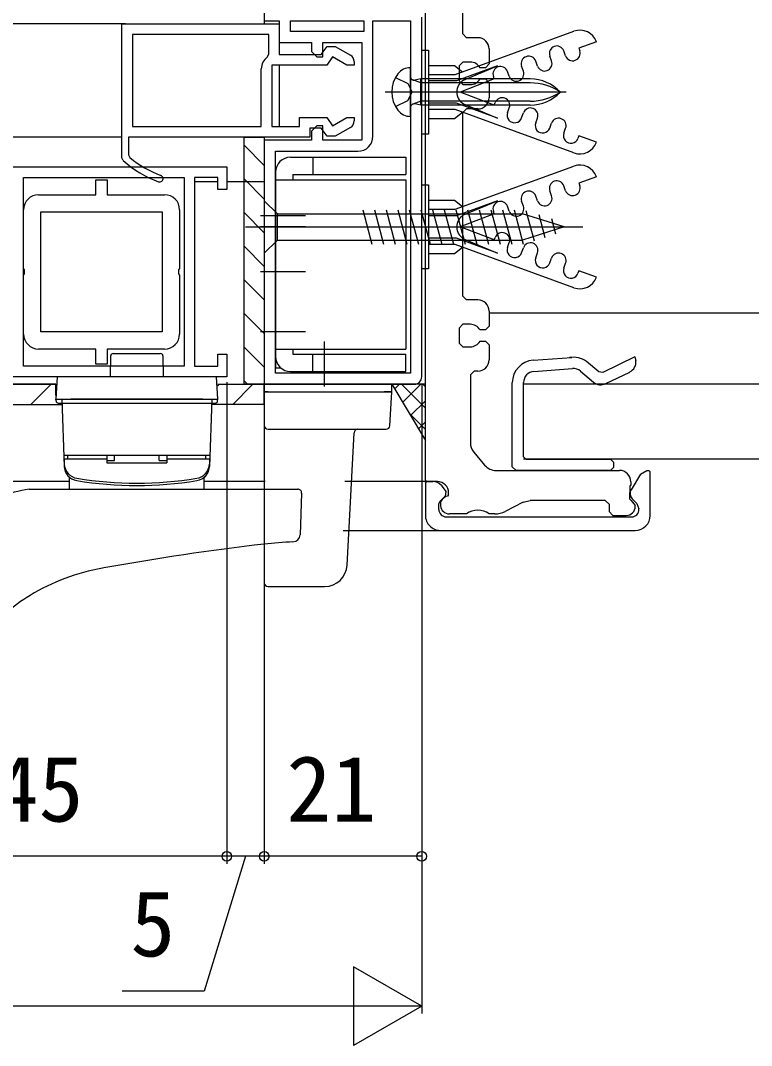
# Model space of a CAD drawing. Units: millimetres, scale not verified. Extents: x -525 to 525, y -782 to 777.
# Drawn here: x 251.5 to 349, y 56.3 to 193.1 of the extents above; entities that cross this region are included whole.
import ezdxf
from ezdxf.enums import TextEntityAlignment as Align

# ---------------------------------------------------------------- set-up
doc = ezdxf.new("R2010")
doc.units = ezdxf.units.MM
doc.header["$LTSCALE"] = 4
for name, color, linetype in [('0-2_YKK_11', 7, 'Continuous'), ('0-3_YKK_12', 2, 'Continuous'), ('0-4_YKK_13', 4, 'Continuous'), ('0-6_YKK_D', 6, 'Continuous'), ('0-8_YSS_K', 3, 'Continuous')]:
    doc.layers.add(name, color=color, linetype=linetype)
doc.styles.add('ＭＳ ゴシック', font='')
doc.styles.get('ＭＳ ゴシック').set_extended_font_data('MS Gothic')

msp = doc.modelspace()

# ---------------------------------------------------------------- linework, layer by layer
at = {"layer": '0-2_YKK_11'}
msp.add_line((305, 145.504), (305, 193.504), dxfattribs=at)
for points in [[(304, 194.504), (284, 194.504), (284, 193.004), (286, 193.004), (286, 190.104), (290.3, 190.104), (290.3, 188.904), (291, 188.204), (291.8, 188.204), (291.8, 190.104), (297, 190.104), (297, 177.104), (291.8, 177.104), (291.8, 179.004), (291, 179.004), (290.3, 178.304), (290.3, 177.104), (284, 177.104), (284, 144.504), (304, 144.504)], [(303.5, 193.004), (303.5, 146.004), (285.5, 146.004), (285.5, 175.604), (290.3, 175.604), (296.5, 175.604)], [(298.5, 177.604), (298.5, 193.004), (303.5, 193.004)], [(265.169, 174.352), (265, 174.727), (265, 192.604), (286, 192.604), (286, 188.504), (291.6, 188.504), (292.37, 189.604), (293.463, 189.604), (295.5, 188.428)], [(284.6, 191.204), (266.4, 191.204), (266.4, 178.904), (283.6, 178.904), (283.6, 186.604)], [(284.392, 188.147), (284.6, 188.553), (284.6, 191.204)], [(296, 187.562), (296, 187.104), (294.993, 187.104), (293.096, 188.199), (292.329, 187.104), (285, 187.104), (285, 178.904), (288.7, 178.904), (288.7, 180.104), (292.329, 180.104), (293.096, 179.009), (294.993, 180.104), (296, 180.104), (296, 179.646)], [(295.5, 178.78), (293.463, 177.604), (292.37, 177.604), (291.6, 178.704), (290.1, 178.704), (290.1, 177.504)], [(290.1, 177.504), (265.9, 177.504), (265.9, 175.142), (266.081, 174.757)], [(234, 173.504), (279, 173.504), (279, 170.504), (277.8, 170.504), (277.8, 172.104), (274.7, 172.104), (274.7, 155.745), (274.7, 146.904), (277.8, 146.904), (277.8, 148.504), (279, 148.504), (279, 145.504), (234, 145.504)], [(253.9, 169.804), (261.55, 169.804), (261.55, 171.804), (263.05, 171.804), (263.05, 169.804), (270.7, 169.804)], [(251.9, 151.204), (251.9, 159.046), (252.02, 159.229), (252.02, 159.779), (251.9, 159.962), (251.9, 167.804)], [(272.7, 167.804), (272.7, 159.962), (272.58, 159.779), (272.58, 159.229), (272.7, 159.046), (272.7, 151.204)], [(270.7, 149.204), (263.05, 149.204), (263.05, 147.204), (261.55, 147.204), (261.55, 149.204), (253.9, 149.204)]]:
    msp.add_lwpolyline(points, dxfattribs=at)
for points in [[(287.5, 193.004), (297.3, 193.004), (297.3, 191.604), (287.5, 191.604)], [(251.9, 146.904), (251.9, 172.104), (273.3, 172.104), (273.3, 155.626), (273.3, 146.904)], [(254.2, 167.504), (270.4, 167.504), (270.4, 151.504), (254.2, 151.504)]]:
    msp.add_lwpolyline(points, close=True, dxfattribs=at)
for centre, radius, start, end in [((285.5, 186.604), 1.9, 125.68531, 179.99999), ((295, 187.562), 1, 360, 60.00002), ((295, 179.646), 1, 299.99998, 0), ((296.5, 177.604), 2, 270.00001, 359.99999), ((275.09, 185.603), 15, 228.5951, 249.7334), ((275.09, 185.603), 14.1, 230.28516, 249.73341), ((270.05, 171.954), 0.45, 249.73339, 69.73341), ((253.9, 167.804), 2, 90.00001, 179.99999), ((270.7, 167.804), 2, 0.00001, 89.99999), ((253.9, 151.204), 2, 180.00001, 269.99999), ((270.7, 151.204), 2, 270.00001, 359.99999), ((304, 145.504), 1, 270.00001, 359.99999)]:
    msp.add_arc(centre, radius, start, end, dxfattribs=at)
at = {"layer": '0-3_YKK_12'}
for p, q in [((284, 194.504), (283.999, 192.604)), ((265.48, 192.604), (174.5, 192.602)), ((286, 187.104), (285.999, 178.904)), ((265, 177.504), (174.5, 177.504)), ((277.8, 171.504), (274.7, 171.504)), ((284, 171.504), (279, 171.504)), ((174.5, 144.504), (256.2, 144.504)), ((277.8, 144.504), (284, 144.504)), ((258, 131.506), (174.5, 131.506)), ((284.105, 131.506), (276, 131.506)), ((305.692, 131.506), (294.756, 131.506)), ((294.529, 125.006), (307.491, 125.006))]:
    msp.add_line(p, q, dxfattribs=at)
at = {"layer": '0-4_YKK_13'}
for p, q in [((309.486, 185.854), (325.306, 191.612)), ((328.318, 190.208), (325.969, 189.352)), ((324.209, 188.34), (323.97, 188.997)), ((325.969, 189.352), (326.088, 189.024)), ((320.45, 186.971), (320.211, 187.629)), ((322.33, 187.656), (322.09, 188.313)), ((316.692, 185.603), (316.452, 186.261)), ((318.571, 186.287), (318.331, 186.945)), ((304.9, 184.721), (303.828, 185.114)), ((304.9, 185.25), (304.096, 185.093)), ((319.475, 185.25), (304.9, 185.25)), ((304.9, 181.758), (304.9, 185.25)), ((319.475, 184.721), (304.9, 184.721)), ((305.9, 185.854), (309.486, 185.854)), ((309.635, 185.004), (305.9, 185.004)), ((314.692, 185.248), (310.128, 183.504)), ((314.692, 185.248), (314.573, 185.577)), ((324.278, 183.504), (300.125, 183.504)), ((314.692, 181.76), (310.128, 183.504)), ((304.9, 182.286), (303.828, 181.894)), ((319.475, 182.286), (304.9, 182.286)), ((314.692, 181.76), (314.812, 182.089)), ((303.5, 180.254), (303.5, 181.424)), ((304.9, 181.758), (304.096, 181.915)), ((319.475, 181.758), (304.9, 181.758)), ((310.596, 181.91), (315.119, 180.008)), ((316.452, 180.747), (316.692, 181.404)), ((318.331, 180.063), (318.571, 180.72)), ((320.211, 179.379), (320.45, 180.036)), ((322.09, 178.695), (322.33, 179.352)), ((323.97, 178.011), (324.209, 178.668)), ((325.969, 177.655), (325.849, 177.326)), ((328.318, 176.8), (325.969, 177.655)), ((290.5, 174.804), (290.5, 172.504)), ((285.5, 172.804), (285.5, 146.704)), ((287.8, 172.504), (287.8, 171.804)), ((287.8, 172.504), (302.9, 172.504)), ((309.486, 167.854), (325.306, 173.612)), ((285.5, 171.804), (302.9, 171.804)), ((302.9, 171.804), (302.9, 149.204)), ((328.318, 172.208), (325.969, 171.352)), ((325.969, 171.352), (326.088, 171.024)), ((322.33, 169.656), (322.09, 170.313)), ((324.209, 170.34), (323.97, 170.997)), ((284, 169.004), (285.75, 167.254)), ((318.571, 168.287), (318.331, 168.945)), ((320.45, 168.971), (320.211, 169.629)), ((289.5, 167.004), (283.5, 167.004)), ((285.75, 167.254), (318.45, 167.254)), ((297.139, 167.804), (298.371, 163.204)), ((298.692, 167.804), (299.924, 163.204)), ((300.245, 167.804), (301.477, 163.204)), ((301.797, 167.804), (303.03, 163.204)), ((303.35, 167.804), (304.583, 163.204)), ((304.903, 167.804), (306.136, 163.204)), ((305.9, 167.854), (309.486, 167.854)), ((309.635, 167.004), (305.9, 167.004)), ((306.456, 167.804), (307.689, 163.204)), ((308.009, 167.804), (309.242, 163.204)), ((309.562, 167.804), (310.795, 163.204)), ((314.692, 167.248), (310.128, 165.504)), ((311.115, 167.804), (312.347, 163.204)), ((312.668, 167.804), (313.9, 163.204)), ((314.221, 167.804), (315.453, 163.204)), ((314.692, 167.248), (314.573, 167.577)), ((315.774, 167.804), (317.006, 163.204)), ((316.692, 167.603), (316.452, 168.261)), ((317.327, 167.804), (318.559, 163.204)), ((324, 165.504), (318.45, 167.254)), ((318.911, 167.685), (319.989, 163.663)), ((320.608, 167.15), (321.421, 164.114)), ((322.304, 166.615), (322.853, 164.566)), ((281.5, 165.504), (326.5, 165.504)), ((289.5, 165.504), (283.5, 165.504)), ((314.692, 163.76), (310.128, 165.504)), ((324, 165.504), (318.45, 163.754)), ((324, 165.504), (318.45, 163.754)), ((285.75, 163.754), (318.45, 163.754)), ((310.596, 163.91), (315.119, 162.008)), ((314.692, 163.76), (314.812, 164.089)), ((316.452, 162.747), (316.692, 163.404)), ((318.331, 162.063), (318.571, 162.72)), ((320.211, 161.379), (320.45, 162.036)), ((322.09, 160.695), (322.33, 161.352)), ((323.97, 160.011), (324.209, 160.668)), ((289.5, 159.504), (283.5, 159.504)), ((325.969, 159.655), (325.849, 159.327)), ((328.318, 158.8), (325.969, 159.655)), ((289.5, 151.504), (283.5, 151.504)), ((285.5, 149.204), (302.9, 149.204)), ((292, 150.204), (292, 144.204)), ((263.5, 145.504), (263.524, 148.307)), ((263.824, 148.604), (270.176, 148.604)), ((270.476, 148.307), (270.5, 145.504)), ((290.5, 146.204), (290.5, 148.504)), ((285.5, 146.704), (286.177, 146.704)), ((256.383, 145.504), (256.2, 142.504)), ((258.38, 145.504), (256.383, 145.504)), ((275.62, 145.504), (258.38, 145.504)), ((256.2, 142.504), (258.198, 142.504)), ((256.22, 142.278), (256.2, 142.504)), ((257, 142.504), (257.313, 133.547)), ((257, 142.504), (277, 142.504)), ((275.802, 142.504), (258.198, 142.504)), ((275.802, 142.504), (277.8, 142.504)), ((277, 142.504), (276.687, 133.547)), ((277.78, 142.278), (277.8, 142.504)), ((284, 143.504), (284, 139.004)), ((284.5, 143.504), (284, 143.504)), ((284.5, 143.504), (300.001, 143.504)), ((256.519, 142.004), (258.2, 142.004)), ((258.2, 142.004), (275.8, 142.004)), ((259.741, 141.999), (259.741, 142.004)), ((274.259, 142.004), (274.259, 141.999)), ((275.8, 142.004), (277.481, 142.004)), ((284.5, 138.504), (299.764, 138.504)), ((299.764, 138.504), (300.263, 138.504)), ((295.048, 120.347), (295.975, 138.03)), ((276.738, 135.004), (257.262, 135.004)), ((263, 134.504), (257.302, 134.504)), ((257.302, 134.504), (257.325, 133.858)), ((257.8, 134.504), (257.8, 135.004)), ((263, 135.004), (257.8, 135.004)), ((263, 134.324), (264, 134.324)), ((264, 134.324), (264, 135.004)), ((270, 134.324), (270, 135.004)), ((270, 134.324), (271, 134.324)), ((271, 135.004), (271, 134.004)), ((276.2, 135.004), (271, 135.004)), ((276.698, 134.504), (271, 134.504)), ((276.2, 134.504), (276.2, 135.004)), ((276.698, 134.504), (276.675, 133.858)), ((258, 130.504), (258, 131.997)), ((276, 130.504), (276, 131.997)), ((252.637, 130.504), (288.482, 130.504)), ((288.982, 129.986), (288.788, 124.43)), ((262.611, 119.994), (262.398, 119.953)), ((284, 118.025), (284, 118.004)), ((284.5, 117.504), (291.175, 117.504)), ((291.175, 117.504), (292.053, 117.504))]:
    msp.add_line(p, q, dxfattribs=at)
for points in [[(305.9, 177.904), (305, 177.904), (305, 189.104), (305.9, 189.104)], [(305.9, 159.904), (305, 159.904), (305, 171.104), (305.9, 171.104)], [(284, 143.504), (301, 143.504), (301, 144.504), (284, 144.504)]]:
    msp.add_lwpolyline(points, close=True, dxfattribs=at)
for points in [[(303.5, 181.424), (303.5, 185.584), (303.5, 186.754)], [(305.9, 187.054), (309.4, 187.054), (310.458, 186.208)], [(310.596, 185.098), (315.119, 187), (309.635, 185.004)], [(301.507, 185.454), (303.136, 184.649), (303.745, 183.504)], [(301.507, 181.554), (303.136, 182.359), (303.745, 183.504)], [(315.119, 180.008), (309.635, 182.004), (305.9, 182.004)], [(325.306, 175.396), (309.486, 181.154), (305.9, 181.154)], [(305.9, 179.954), (309.4, 179.954), (310.458, 180.8)], [(287.5, 174.804), (302.9, 174.804), (302.9, 172.504)], [(284, 169.004), (284, 162.004), (285.75, 163.754), (285.75, 167.254)], [(305.9, 169.054), (309.4, 169.054), (310.458, 168.208)], [(310.596, 167.098), (315.119, 169), (309.635, 167.004)], [(315.119, 162.008), (309.635, 164.004), (305.9, 164.004)], [(325.306, 157.396), (309.486, 163.154), (305.9, 163.154)], [(305.9, 161.954), (309.4, 161.954), (310.458, 162.8)], [(287.8, 149.204), (287.8, 148.504), (302.9, 148.504)], [(287.5, 146.204), (302.9, 146.204), (302.9, 148.504)], [(277.8, 142.504), (277.616, 145.504), (275.62, 145.504)], [(300.763, 138.978), (301, 143.504), (300.001, 143.504)], [(284, 139.004), (284, 138.056), (284, 120.373), (284, 118.025)], [(263, 135.004), (263, 134.004), (271, 134.004)]]:
    msp.add_lwpolyline(points, dxfattribs=at)
for centre, radius, start, end in [((326.11, 189.404), 2.35, 20, 110), ((323.03, 188.655), 1, 20, 200), ((325.149, 188.682), 1, 200, 20), ((319.271, 187.287), 1, 20, 200), ((321.39, 187.313), 1, 200, 20), ((303.488, 184.654), 2.1, 89.66036, 142.75222), ((315.512, 185.919), 1, 20, 200), ((317.631, 185.945), 1, 200, 20), ((305, 183.504), 4, 142.75222, 217.24778), ((304, 185.584), 0.5, 180, 281.05172), ((311.531, 183.504), 1.848, 120.38856, 239.61144), ((319.475, 179.736), 5.513, 43.10467, 90), ((319.475, 177.458), 7.263, 56.3423, 90), ((319.475, 189.55), 7.263, 270, 303.6577), ((319.475, 187.271), 5.513, 270, 316.89533), ((315.752, 181.747), 1, 340, 160), ((303.488, 182.354), 2.1, 217.24889, 270.33651), ((304, 181.424), 0.5, 78.94828, 180), ((317.392, 180.405), 1, 160, 340), ((319.511, 180.378), 1, 340, 160), ((321.151, 179.037), 1, 160, 340), ((323.269, 179.01), 1, 340, 160), ((324.909, 177.669), 1, 160, 340), ((326.11, 177.604), 2.35, 250, 340), ((287.5, 172.804), 2, 90, 180), ((326.11, 171.404), 2.35, 20, 110), ((323.03, 170.655), 1, 20, 200), ((325.149, 170.682), 1, 200, 20), ((319.271, 169.287), 1, 20, 200), ((321.39, 169.313), 1, 200, 20), ((315.512, 167.919), 1, 20, 200), ((317.631, 167.945), 1, 200, 20), ((311.531, 165.504), 1.848, 120.38856, 239.61144), ((315.752, 163.747), 1, 340, 160), ((319.511, 162.378), 1, 340, 160), ((317.392, 162.405), 1, 160, 340), ((323.269, 161.01), 1, 340, 160), ((321.151, 161.037), 1, 160, 340), ((324.909, 159.669), 1, 160, 340), ((326.11, 159.604), 2.35, 250, 340), ((263.824, 148.304), 0.3, 90, 179.5), ((270.176, 148.304), 0.3, 0.5, 90), ((287.5, 148.204), 2, 180, 270), ((256.519, 142.304), 0.3, 185, 270), ((277.481, 142.304), 0.3, 270, 355), ((284.5, 139.004), 0.5, 180, 270), ((296.474, 138.004), 0.5, 90, 177), ((300.263, 139.004), 0.5, 270, 357), ((259.312, 133.617), 2, 182, 260.87872), ((259.323, 133.927), 2, 182, 260.89292), ((274.677, 133.927), 2, 279.10708, 358), ((274.688, 133.617), 2, 279.12128, 358), ((257.75, 131.997), 0.25, 0, 46.05064), ((267, 181.504), 50.5, 260.87872, 279.12128), ((267, 181.816), 50.5, 260.89292, 279.10708), ((276.25, 131.997), 0.25, 133.94936, 180), ((258.36, 98.004), 33, 99.98655, 114.10382), ((288.482, 130.004), 0.5, 358, 90), ((324.2, -221.496), 347, 96.65301, 100.22358), ((289.791, 73.504), 50, 92.24995, 96.65301), ((287.788, 124.465), 1, 272.24995, 358), ((267.29, 92.384), 28, 100.06111, 121.25004), ((292.053, 120.504), 3, 270, 357), ((284.5, 118.004), 0.5, 180, 270), ((261.42, 101.574), 17.1, 120.40967, 147.48757)]:
    msp.add_arc(centre, radius, start, end, dxfattribs=at)
at = {"layer": '0-6_YKK_D'}
for p, q in [((279, 144.804), (279, 80.504)), ((279, 144.804), (279, 80.504)), ((284, 144.004), (284, 80.504)), ((284, 144.004), (284, 80.504)), ((305, 144.504), (305, 80.504)), ((305, 144.504), (305, 60.504)), ((279, 81.504), (234, 81.504)), ((284, 81.504), (279, 81.504)), ((305, 81.504), (284, 81.504)), ((305, 61.504), (295.907, 66.754)), ((295.907, 66.754), (295.907, 56.254)), ((294.5, 61.504), (51.5, 61.504)), ((305, 61.504), (286.813, 61.504)), ((305, 61.504), (295.907, 56.254))]:
    msp.add_line(p, q, dxfattribs=at)
msp.add_lwpolyline([(281.5, 81.504), (275.983, 63.504), (265.028, 63.504)], dxfattribs=at)
for centre in [(279, 81.504), (279, 81.504), (284, 81.504), (284, 81.504), (305, 81.504)]:
    msp.add_circle(centre, 0.637, dxfattribs=at)
at = {"layer": '0-8_YSS_K'}
for p, q in [((305.492, 131.706), (305.502, 276.006)), ((310.496, 191.255), (310.498, 220.756)), ((310.996, 190.755), (310.496, 191.255)), ((312.496, 190.755), (310.996, 190.755)), ((313.996, 189.255), (313.996, 187.255)), ((309.996, 187.006), (310.496, 187.505)), ((311.496, 187.505), (310.496, 187.505)), ((309.996, 187.006), (309.996, 185.006)), ((313.496, 186.755), (312.795, 186.755)), ((313.996, 187.255), (313.496, 186.755)), ((310.496, 184.505), (309.996, 185.006)), ((312.795, 185.255), (313.496, 185.255)), ((313.496, 185.255), (313.996, 184.755)), ((313.996, 184.755), (313.995, 182.755)), ((310.496, 184.505), (311.496, 184.505)), ((310.493, 156.256), (310.495, 180.755)), ((310.495, 180.755), (310.995, 181.255)), ((312.495, 181.255), (310.995, 181.255)), ((284, 173.712), (281.3, 176.412)), ((284, 169.222), (281.3, 171.922)), ((284, 164.732), (281.3, 167.432)), ((284, 160.242), (281.3, 162.942)), ((284, 155.752), (281.3, 158.452)), ((310.993, 155.756), (310.493, 156.256)), ((312.493, 155.755), (310.993, 155.756)), ((284, 151.262), (281.3, 153.962)), ((313.993, 154.255), (313.993, 152.255)), ((512.003, 154.004), (313.993, 154.004)), ((309.993, 152.006), (310.493, 152.506)), ((309.993, 152.006), (309.993, 150.006)), ((311.493, 152.506), (310.493, 152.506)), ((313.993, 152.255), (313.493, 151.755)), ((313.493, 151.755), (312.792, 151.755)), ((284, 146.771), (281.3, 149.471)), ((310.493, 149.506), (309.993, 150.006)), ((310.493, 149.506), (311.493, 149.506)), ((312.792, 150.255), (313.493, 150.255)), ((313.493, 150.255), (313.993, 149.755)), ((313.993, 149.755), (313.993, 147.755)), ((319.872, 147.713), (325.039, 148.095)), ((333.449, 148.159), (329.186, 146.083)), ((333.449, 148.159), (333.583, 147.664)), ((319.982, 146.217), (325.114, 146.597)), ((328.641, 146.15), (326.975, 147.565)), ((311.493, 145.756), (311.492, 136.73)), ((311.493, 145.756), (311.993, 146.256)), ((312.493, 146.255), (311.993, 146.256)), ((326.19, 146.249), (327.927, 144.789)), ((329.186, 146.083), (328.641, 146.15)), ((329.555, 144.592), (332.757, 146.141)), ((256.2, 144.504), (174.5, 144.504)), ((252.851, 141.804), (255.551, 144.504)), ((256.2, 143.004), (256.2, 144.504)), ((277.8, 144.302), (278.002, 144.504)), ((279.792, 141.804), (282.492, 144.504)), ((281.777, 144.504), (281.3, 144.981)), ((283.999, 141.804), (283.999, 144.504)), ((301.39, 143.853), (302.041, 144.504)), ((305.493, 141.317), (302.306, 144.504)), ((302.449, 142.084), (304.869, 144.504)), ((305.493, 144.146), (305.135, 144.504)), ((317.093, 139.49), (317.093, 144.73)), ((317.093, 133.504), (317.093, 144.721)), ((318.593, 134.804), (318.593, 144.721)), ((512.003, 144.504), (318.593, 144.504)), ((318.593, 142.868), (318.593, 144.234)), ((303.509, 140.315), (305.493, 142.299)), ((318.593, 139.49), (318.593, 143.364)), ((318.593, 139.49), (318.593, 143.364)), ((318.593, 134.804), (318.593, 143.23)), ((174.5, 141.804), (257.042, 141.804)), ((284.015, 141.804), (276.958, 141.804)), ((305.493, 138.489), (303.274, 140.708)), ((304.569, 138.546), (305.493, 139.471)), ((317.093, 138.781), (317.093, 139.49)), ((317.093, 133.504), (317.093, 138.781)), ((311.956, 135.449), (313.392, 133.725)), ((512.003, 134.504), (318.593, 134.504)), ((318.893, 134.504), (326.886, 134.504)), ((318.893, 134.504), (330.193, 134.504)), ((318.893, 134.504), (330.193, 134.504)), ((330.193, 134.504), (318.893, 134.504)), ((320.893, 134.504), (330.193, 134.504)), ((330.193, 134.504), (330.593, 134.104)), ((330.593, 134.104), (330.593, 133.404)), ((314.929, 133.005), (331.392, 133.004)), ((317.593, 133.004), (317.093, 133.504)), ((330.193, 133.004), (317.593, 133.004)), ((323.593, 133.004), (317.593, 133.004)), ((330.593, 133.404), (330.193, 133.004)), ((334.2, 132.52), (335.057, 133.004)), ((335.057, 133.004), (335.292, 133.004)), ((335.292, 133.004), (335.492, 132.804)), ((335.492, 130.499), (335.492, 132.804)), ((305.492, 131.306), (305.692, 131.506)), ((305.692, 131.506), (306.506, 131.506)), ((306.492, 131.506), (305.692, 131.506)), ((307.092, 131.506), (306.492, 131.506)), ((332.892, 131.504), (332.892, 131.004)), ((334.191, 132.504), (332.935, 130.42)), ((334.2, 132.52), (334.191, 132.504)), ((305.492, 131.306), (305.491, 127.006)), ((307.624, 131.006), (307.735, 130.866)), ((307.735, 130.866), (308.201, 130.2)), ((308.592, 129.782), (308.592, 130.006)), ((332.791, 129.181), (332.792, 131.004)), ((332.892, 131.004), (332.792, 131.004)), ((335.491, 127.004), (335.492, 130.499)), ((307.291, 128.499), (307.438, 128.852)), ((307.791, 129.206), (307.438, 128.852)), ((308.145, 129.559), (307.791, 129.206)), ((308.145, 129.559), (307.791, 129.206)), ((308.592, 129.782), (308.435, 129.586)), ((318.561, 128.783), (316.137, 127.537)), ((318.561, 128.783), (319.475, 129.005)), ((329.489, 129.004), (319.475, 129.005)), ((329.491, 129.004), (329.991, 128.504)), ((332.947, 128.986), (332.791, 129.181)), ((332.947, 128.986), (333.491, 128.304)), ((333.699, 128.583), (333.084, 129.197)), ((307.291, 127.806), (307.291, 128.499)), ((329.991, 128.504), (329.991, 127.504)), ((330.491, 127.004), (329.991, 127.504)), ((333.491, 128.204), (333.491, 128.304)), ((333.699, 128.583), (333.991, 127.876)), ((333.991, 127.804), (333.991, 127.876)), ((308.291, 126.806), (320.491, 126.805)), ((310.991, 127.206), (308.696, 127.206)), ((314.765, 127.205), (313.991, 127.205)), ((320.491, 126.805), (332.191, 126.804)), ((320.491, 126.805), (332.991, 126.804)), ((330.491, 127.004), (332.291, 127.004)), ((307.491, 125.006), (310.791, 125.005)), ((307.491, 125.006), (320.491, 125.005)), ((320.491, 125.005), (333.491, 125.004))]:
    msp.add_line(p, q, dxfattribs=at)
for points in [[(281.3, 144.504), (281.3, 177.504), (284, 177.504), (284, 144.504)], [(305.493, 137.004), (305.493, 144.504), (301, 144.504)]]:
    msp.add_lwpolyline(points, close=True, dxfattribs=at)
for points in [[(318.893, 134.504), (318.593, 134.804), (318.593, 144.454)], [(318.593, 134.804), (318.593, 138.781), (318.593, 139.49)], [(318.593, 134.804), (318.593, 138.781), (318.593, 139.49)], [(305.692, 131.506), (305.492, 131.706), (305.492, 133.306)], [(308.175, 130.234), (308.201, 130.2), (308.145, 129.559)]]:
    msp.add_lwpolyline(points, dxfattribs=at)
for centre, radius, start, end in [((312.496, 189.255), 1.5, 359.99576, 89.99576), ((311.496, 186.005), 1.5, 29.99576, 89.99576), ((311.496, 186.005), 1.5, 269.99576, 329.99576), ((312.495, 182.755), 1.5, 269.99576, 359.99576), ((312.493, 154.255), 1.5, 359.99576, 89.99576), ((311.493, 151.006), 1.5, 29.99576, 89.99576), ((311.493, 151.006), 1.5, 269.99576, 329.99576), ((312.493, 147.755), 1.5, 269.99576, 359.99576), ((325.26, 145.103), 3, 55.12415, 100.12415), ((325.26, 145.103), 3, 55.12415, 100.12415), ((320.093, 144.721), 3, 94.23046, 180), ((325.224, 145.101), 1.5, 49.95169, 94.23046), ((332.093, 147.487), 1.5, 296.26253, 6.79348), ((320.093, 144.721), 1.5, 94.23046, 180), ((328.892, 145.937), 1.5, 229.95169, 296.2355), ((313.492, 136.729), 2, 179.99576, 219.80133), ((314.929, 135.005), 2, 219.80133, 269.99576), ((331.392, 131.504), 1.5, 359.99576, 89.99576), ((306.506, 130.006), 1.5, 41.80608, 89.99576), ((307.092, 130.006), 1.5, 359.99576, 89.99576), ((333.792, 129.904), 1, 147.32197, 224.99576), ((308.696, 128.41), 1.205, 102.52143, 269.99576), ((308.291, 127.806), 1, 179.99576, 269.99576), ((312.491, 125.205), 2.5, 53.12587, 126.86566), ((314.765, 130.205), 3, 269.99576, 297.21187), ((332.291, 128.204), 1.2, 269.99576, 359.99576), ((332.991, 127.804), 1, 269.99576, 359.99576), ((307.491, 127.006), 2, 179.99576, 269.99576), ((333.491, 127.004), 2, 269.99576, 359.99576)]:
    msp.add_arc(centre, radius, start, end, dxfattribs=at)

# ---------------------------------------------------------------- texts
at = {"layer": '0-6_YKK_D', "style": 'ＭＳ ゴシック'}
for s, p in [('45', (247.909, 83.504)), ('21', (286.966, 83.504)), ('5', (266.142, 65.504))]:
    msp.add_text(s, height=8.798, dxfattribs=at).set_placement(p, align=Align.BOTTOM_LEFT)

doc.saveas('drawing.dxf')
